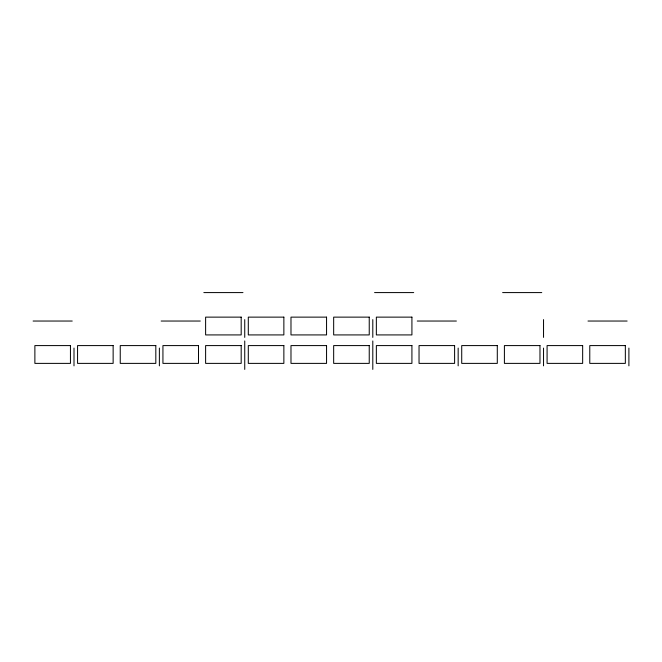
<?xml version="1.0" encoding="UTF-8"?>
<svg xmlns="http://www.w3.org/2000/svg" width="662" height="662" viewBox="0 0 662 662"><rect width="100%" height="100%" fill="white"/><g stroke="black" fill="none" stroke-linecap="round" stroke-linejoin="round"><path stroke-width="0.99" d="M203.838 292.587L242.962 292.587M374.576 292.587L413.7 292.587M502.623 292.587L541.756 292.587M33.1 321.037L72.224 321.037M161.156 321.037L200.28 321.037M417.259 321.037L456.383 321.037M587.997 321.037L627.121 321.037M628.9 348.071L628.9 365.863M543.535 319.614L543.535 337.405M543.535 348.071L543.535 365.863M458.162 348.071L458.162 365.863M372.797 319.614L372.797 337.405M372.797 340.963L372.797 369.413M244.741 319.614L244.741 337.405M244.741 340.963L244.741 369.413M159.376 348.071L159.376 365.863M74.003 348.071L74.003 365.863M241.183 317.131L205.617 317.131L205.617 334.922L241.183 334.922L241.183 317.131M283.866 317.131L248.3 317.131L248.3 334.922L283.866 334.922L283.866 317.131M326.556 317.131L290.982 317.131L290.982 334.922L326.556 334.922L326.556 317.131M369.239 317.131L333.665 317.131L333.665 334.922L369.239 334.922L369.239 317.131M411.921 317.131L376.355 317.131L376.355 334.922L411.921 334.922L411.921 317.131M70.445 345.589L34.879 345.589L34.879 363.38L70.445 363.38L70.445 345.589M113.136 345.589L77.562 345.589L77.562 363.38L113.136 363.38L113.136 345.589M155.818 345.589L120.244 345.589L120.244 363.38L155.818 363.38L155.818 345.589M198.501 345.589L162.935 345.589L162.935 363.38L198.501 363.38L198.501 345.589M241.183 345.589L205.617 345.589L205.617 363.38L241.183 363.38L241.183 345.589M283.866 345.589L248.3 345.589L248.3 363.38L283.866 363.38L283.866 345.589M326.556 345.589L290.982 345.589L290.982 363.38L326.556 363.38L326.556 345.589M369.239 345.589L333.665 345.589L333.665 363.38L369.239 363.38L369.239 345.589M411.921 345.589L376.355 345.589L376.355 363.38L411.921 363.38L411.921 345.589M454.604 345.589L419.038 345.589L419.038 363.38L454.604 363.38L454.604 345.589M497.294 345.589L461.72 345.589L461.72 363.38L497.294 363.38L497.294 345.589M539.977 345.589L504.403 345.589L504.403 363.38L539.977 363.38L539.977 345.589M582.659 345.589L547.085 345.589L547.085 363.38L582.659 363.38L582.659 345.589M625.342 345.589L589.776 345.589L589.776 363.38L625.342 363.38L625.342 345.589"/></g></svg>
